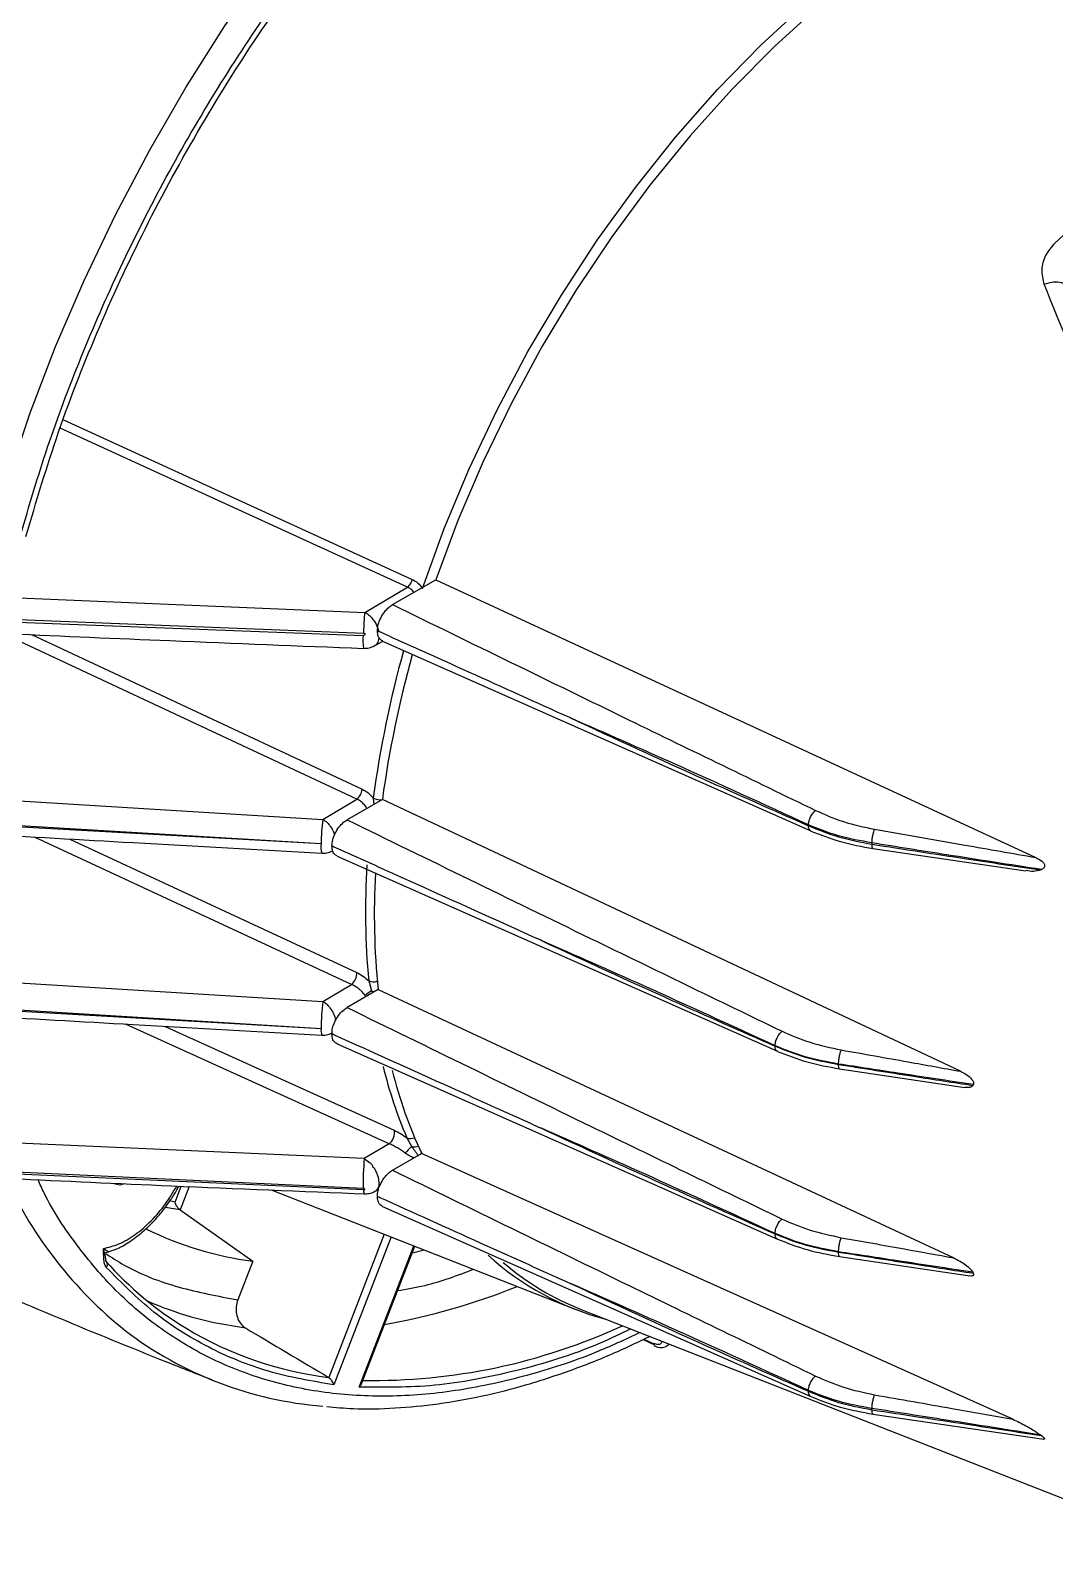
# Model space of a CAD drawing. Extents: x 7 to 135, y 1 to 99.
# Drawn here: x 98.133 to 101.012, y 8.601 to 12.853 of the extents above; entities that cross this region are included whole.
import ezdxf

# ---------------------------------------------------------------- set-up
doc = ezdxf.new("R2010")
doc.units = 0
doc.header["$MEASUREMENT"] = 0
doc.layers.add('OBJECT', color=7, linetype='CONTINUOUS')

msp = doc.modelspace()

# ---------------------------------------------------------------- linework, layer by layer
at = {"layer": 'OBJECT'}
for p, q in [((98.2264, 11.759), (99.2066, 11.3105)), ((99.1931, 11.2888), (98.2169, 11.7349)), ((99.0738, 11.2176), (99.1931, 11.2888)), ((99.1514, 11.2394), (99.2725, 11.3093)), ((99.2725, 11.3093), (100.9594, 10.5288)), ((98.0796, 11.2598), (99.0738, 11.2176)), ((98.0738, 11.191), (99.0685, 11.1528)), ((98.0756, 11.1985), (99.0706, 11.1593)), ((99.051, 10.6928), (98.0576, 11.1573)), ((98.137, 11.1551), (99.0661, 10.7207)), ((99.1087, 11.1659), (99.1087, 11.1657)), ((99.0983, 11.1227), (99.1241, 11.1369)), ((99.1232, 11.1372), (100.3267, 10.6036)), ((97.987, 10.695), (98.9558, 10.6359)), ((98.9558, 10.6359), (99.051, 10.6928)), ((99.1227, 10.6921), (99.0235, 10.6348)), ((99.0971, 10.6957), (99.0984, 10.6781)), ((100.7477, 9.9282), (99.1227, 10.6921)), ((98.9505, 10.5674), (97.9812, 10.6214)), ((97.9816, 10.6263), (98.9505, 10.568)), ((100.3201, 10.6206), (100.3201, 10.6183)), ((99.0357, 10.1725), (98.1453, 10.5865)), ((98.244, 10.5809), (99.051, 10.2058)), ((98.9809, 10.5613), (98.9809, 10.5611)), ((100.4985, 10.57), (100.4985, 10.5662)), ((100.5014, 10.5542), (100.9313, 10.4911)), ((98.9954, 10.5327), (100.2327, 9.9844)), ((97.9865, 10.1836), (98.9557, 10.1247)), ((98.9557, 10.1247), (99.0357, 10.1725)), ((99.0843, 10.1821), (99.092, 10.1539)), ((99.1107, 10.1577), (99.0235, 10.1074)), ((99.1107, 10.1577), (100.7286, 9.4039)), ((97.9812, 10.108), (98.9505, 10.0483)), ((98.9505, 10.0478), (97.9816, 10.1037)), ((99.1418, 9.7246), (98.401, 10.0609)), ((98.5125, 10.0546), (99.156, 9.7627)), ((98.9809, 10.0336), (98.9809, 10.0338)), ((98.9953, 10.0052), (100.2327, 9.4569)), ((100.2261, 10.0001), (100.2261, 9.999)), ((100.4046, 9.9487), (100.4046, 9.9478)), ((100.4076, 9.9353), (100.7594, 9.8828)), ((99.1917, 9.7409), (99.2052, 9.7162)), ((99.0718, 9.6828), (98.0779, 9.7269)), ((99.1418, 9.7246), (99.0718, 9.6828)), ((99.1514, 9.6504), (99.2331, 9.6976)), ((99.231, 9.7026), (99.2322, 9.6971)), ((100.8945, 8.9507), (99.2331, 9.6976)), ((99.0685, 9.5992), (98.0738, 9.6454)), ((99.0704, 9.5949), (98.0756, 9.64)), ((98.54, 9.5602), (98.5575, 9.6053)), ((98.5453, 9.5952), (98.5505, 9.6056)), ((98.5793, 9.6044), (98.554, 9.5392)), ((98.8102, 9.5948), (99.6617, 9.2609)), ((99.0985, 9.5892), (99.1121, 9.5966)), ((99.1087, 9.5767), (99.1087, 9.5769)), ((98.5131, 9.5462), (98.5534, 9.5397)), ((98.54, 9.5602), (98.5255, 9.5639)), ((98.5534, 9.5397), (98.554, 9.5392)), ((98.554, 9.5392), (98.7584, 9.3944)), ((99.1232, 9.5483), (100.3267, 9.0146)), ((99.1278, 9.4703), (98.9718, 9.0681)), ((99.147, 9.4628), (98.9859, 9.0474)), ((100.2261, 9.4715), (100.2261, 9.4727)), ((98.3416, 9.419), (98.3386, 9.4304)), ((98.3434, 9.4187), (98.3538, 9.4207)), ((99.0574, 9.041), (99.2112, 9.4376)), ((99.0639, 9.0499), (99.2139, 9.4365)), ((99.2069, 9.4183), (99.2404, 9.4262)), ((100.4046, 9.4203), (100.4046, 9.4212)), ((100.4076, 9.4079), (100.7739, 9.3532)), ((98.7584, 9.3944), (98.7164, 9.2861)), ((99.6833, 9.2583), (101.3597, 8.6009)), ((99.8552, 9.1749), (99.8859, 9.161)), ((99.8572, 9.1758), (99.8852, 9.163)), ((99.9206, 9.1564), (99.9303, 9.1614)), ((98.9717, 9.0682), (98.9718, 9.0681)), ((100.3201, 9.0293), (100.3201, 9.0316)), ((100.4985, 8.9772), (100.4985, 8.981)), ((100.5014, 8.9652), (100.9815, 8.8948))]:
    msp.add_line(p, q, dxfattribs=at)
at = {"layer": 'OBJECT', "flags": 128}
for points in [[(98.0165, 11.4045), (98.0702, 11.5909), (98.1329, 11.778), (98.2044, 11.9648), (98.2843, 12.1505), (98.3723, 12.3343), (98.4679, 12.5152), (98.5707, 12.6925), (98.6802, 12.8653), (98.7959, 13.0328), (98.9173, 13.1942), (99.0438, 13.3489), (99.1748, 13.496), (99.3098, 13.6349), (99.448, 13.7649), (99.5889, 13.8855), (99.7317, 13.996), (99.8759, 14.0961)], [(99.2356, 11.2847), (99.2965, 11.4534), (99.3665, 11.6212), (99.445, 11.7872), (99.5316, 11.9503), (99.6257, 12.1093), (99.7267, 12.2634), (99.8339, 12.4116), (99.9468, 12.5528), (100.0646, 12.6863), (100.1865, 12.8111), (100.3117, 12.9265), (100.4395, 13.0317), (100.5691, 13.1262)], [(100.3496, 12.921), (100.2254, 12.8085), (100.1043, 12.6867), (99.9872, 12.5562), (99.8747, 12.418), (99.7677, 12.2728), (99.6666, 12.1216), (99.5722, 11.9653), (99.4851, 11.805), (99.4058, 11.6415), (99.3348, 11.4759), (99.2725, 11.3093)], [(101.0122, 12.2551), (101.1407, 12.3729), (101.272, 12.4792), (101.4051, 12.5732), (101.539, 12.6543), (101.6727, 12.7217), (101.8051, 12.7751), (101.9353, 12.8139), (102.0622, 12.838)], [(100.9821, 12.1396), (100.9952, 12.1438), (101.0082, 12.1461), (101.0203, 12.1462), (101.031, 12.1442), (101.0396, 12.1401), (101.0457, 12.1343), (101.0477, 12.1307)], [(98.3973, 9.6118), (98.3851, 9.6087), (98.3684, 9.6119)], [(98.5855, 9.2388), (98.6489, 9.2229), (98.7378, 9.2072)]]:
    msp.add_lwpolyline(points, dxfattribs=at)
at = {"layer": 'OBJECT'}
for centre, radius, start, end in [((99.1935, 11.1398), 0.1257, 174.0528, 190.6061), ((102.1371, 10.2868), 3.0674, 164.4332, 172.3401), ((102.1341, 10.2808), 3.0394, 164.4024, 172.2222), ((99.0218, 10.7267), 0.0447, 310.711, 352.2923), ((99.1171, 10.7401), 0.0487, 245.7411, 275.5807), ((99.4685, 10.5621), 0.518, 171.8051, 179.3428), ((99.0033, 10.5587), 0.0536, 170.6058, 199.4908), ((101.1964, 10.378), 2.1212, 176.4725, 185.2976), ((101.1896, 10.369), 2.0896, 176.7949, 185.803), ((99.0075, 10.2056), 0.0436, 310.4604, 0.2788), ((99.0977, 10.2157), 0.0361, 248.2701, 287.2718), ((99.4714, 10.0508), 0.5209, 171.8493, 180.2719), ((99.1459, 10.0567), 0.1112, 119.0487, 130.2385), ((99.1094, 10.2172), 0.0657, 254.5828, 262.5892), ((98.9888, 10.0434), 0.0386, 173.4663, 200.9702), ((100.3888, 10.2517), 1.3015, 193.7785, 203.1095), ((100.3849, 10.2371), 1.2719, 193.9619, 205.1019), ((99.1156, 9.756), 0.0409, 309.7886, 9.3719), ((99.2014, 9.7678), 0.0286, 250.296, 294.5795), ((99.2531, 9.6507), 0.0812, 126.1796, 144.3974), ((99.211, 9.7577), 0.0419, 262.0328, 287.7472), ((99.8286, 9.6107), 0.7602, 174.5569, 180.8671), ((99.1355, 10.1214), 1.1789, 204.7614, 231.404), ((98.8843, 10.3445), 0.9584, 243.7305, 262.4506), ((99.9494, 9.9921), 0.7857, 227.6025, 255.3454), ((98.3379, 9.3857), 0.0121, 317.1995, 53.3292), ((99.0922, 10.0589), 0.9992, 221.6059, 238.6828), ((99.966, 9.9799), 0.7749, 229.4875, 248.6001), ((98.815, 11.0139), 1.824, 279.9071, 292.0986), ((98.8595, 10.2007), 1.0001, 246.6802, 254.1026), ((99.0373, 10.0342), 1.0498, 232.6243, 265.5087), ((99.0937, 10.072), 1.0112, 238.9946, 263.0665), ((99.0967, 10.7327), 1.6731, 269.0105, 294.7678), ((99.8936, 9.1632), 0.00839, 181.2353, 242.5062)]:
    msp.add_arc(centre, radius, start, end, dxfattribs=at)
for centre, major_axis, ratio, start_param, end_param in [((103.7373, 9.2726), (3.3577, -0.6226), 0.401488, 2.607244, 2.608372), ((104.0008, 9.1282), (3.2718, -0.6067), 0.401488, 3.019045, 3.020996), ((104.0008, 9.1282), (3.2718, -0.6067), 0.401488, 3.410812, 3.412763), ((199.9398, -44.8973), (146.8845, -83.2202), 0.022714, 3.965241, 3.967435), ((103.7373, 9.2726), (3.3577, -0.6226), 0.401488, 3.823436, 3.824564)]:
    msp.add_ellipse(centre, major_axis=major_axis, ratio=ratio, start_param=start_param, end_param=end_param, dxfattribs=at)
for points, knots in [([(98.1016, 11.419), (98.1255, 11.5013), (98.1737, 11.6671), (98.2673, 11.9189), (98.3774, 12.1729), (98.5048, 12.4263), (98.6482, 12.6756), (98.8056, 12.9165), (98.9748, 13.1458), (99.1538, 13.3605), (99.3393, 13.5576), (99.5287, 13.7347), (99.7195, 13.8924), (99.8478, 13.9806), (99.9114, 14.0244)], [0, 0, 0, 0, 0.080321, 0.16194, 0.244772, 0.329378, 0.414487, 0.5, 0.585518, 0.670628, 0.755228, 0.838066, 0.919682, 1, 1, 1, 1]), ([(98.1209, 11.4306), (98.15, 11.5285), (98.2083, 11.7251), (98.3252, 12.0217), (98.4624, 12.3156), (98.6202, 12.6017), (98.7939, 12.8765), (98.922, 13.0464), (98.9859, 13.131)], [0, 0, 0, 0, 0.165461, 0.332207, 0.5, 0.667783, 0.834534, 1, 1, 1, 1]), ([(101.0122, 12.2551), (101.0027, 12.2438), (100.9837, 12.2213), (100.9719, 12.1795), (100.9786, 12.1532), (100.9821, 12.1396)], [0, 0, 0, 0, 0.3265402, 0.6529452, 1, 1, 1, 1]), ([(101.4502, 10.8795), (101.4389, 10.9148), (101.382, 11.0917), (101.2762, 11.395), (101.1309, 11.7796), (101.0317, 12.0194), (100.9821, 12.1396)], [0, 0, 0, 0, 0.077798, 0.389331, 0.69397, 1, 1, 1, 1]), ([(99.2066, 11.3105), (99.2059, 11.3084), (99.2045, 11.304), (99.2011, 11.2979), (99.1972, 11.2925), (99.1944, 11.29), (99.1931, 11.2888)], [0, 0, 0, 0, 0.245196, 0.50004, 0.754874, 1, 1, 1, 1]), ([(99.2112, 11.2739), (99.2111, 11.274), (99.2092, 11.2777), (99.2032, 11.2834), (99.1964, 11.287), (99.1931, 11.2888)], [0, 0, 0, 0, 0.013524, 0.507049, 1, 1, 1, 1]), ([(99.2066, 11.3105), (99.2122, 11.3074), (99.2233, 11.3012), (99.2315, 11.2902), (99.2356, 11.2847)], [0, 0, 0, 0, 0.499401, 1, 1, 1, 1]), ([(99.1087, 11.1659), (99.1092, 11.1716), (99.1101, 11.1831), (99.1174, 11.2019), (99.1281, 11.2191), (99.1401, 11.232), (99.1481, 11.2373), (99.1514, 11.2394)], [0, 0, 0, 0, 0.212706, 0.425419, 0.638707, 0.85337, 1, 1, 1, 1]), ([(99.1514, 11.2394), (99.373, 11.1312), (99.7687, 10.938), (100.1656, 10.7457), (100.3402, 10.6611)], [0, 0, 0, 0, 0.560011, 1, 1, 1, 1]), ([(99.0706, 11.1593), (99.0708, 11.1645), (99.071, 11.1752), (99.0718, 11.1917), (99.0728, 11.2068), (99.0735, 11.2141), (99.0738, 11.2176)], [0, 0, 0, 0, 0.243821, 0.500002, 0.75618, 1, 1, 1, 1]), ([(99.0738, 11.2176), (99.0738, 11.2176), (99.0739, 11.2176), (99.074, 11.2175), (99.0744, 11.2173), (99.0757, 11.2166), (99.0808, 11.2134), (99.0909, 11.2051), (99.1028, 11.1894), (99.1106, 11.1734), (99.1115, 11.1648), (99.1118, 11.1626)], [0, 0, 0, 0, 0.000697, 0.001949, 0.006122, 0.02114, 0.077848, 0.297312, 0.59578, 0.893318, 1, 1, 1, 1]), ([(98.0756, 11.1578), (98.2255, 11.1511), (98.5568, 11.1364), (98.8884, 11.1236), (99.07, 11.1166)], [0, 0, 0, 0, 0.452486, 1, 1, 1, 1]), ([(99.0706, 11.1593), (99.0712, 11.1592), (99.072, 11.1591), (99.0728, 11.1586), (99.0733, 11.1581), (99.0737, 11.1575), (99.0739, 11.1568), (99.0738, 11.156), (99.0735, 11.1551), (99.0727, 11.1541), (99.0714, 11.1534), (99.07, 11.1528), (99.069, 11.1528), (99.0685, 11.1528)], [0, 0, 0, 0, 0.1331121, 0.1915857, 0.248271, 0.3114538, 0.3707767, 0.4323078, 0.501548, 0.6207485, 0.7520628, 0.875599, 1, 1, 1, 1]), ([(99.1131, 11.1483), (99.1124, 11.1434), (99.1108, 11.1331), (99.1049, 11.1249), (99.0999, 11.1239), (99.0994, 11.1238)], [0, 0, 0, 0, 0.449333, 0.944335, 1, 1, 1, 1]), ([(99.1142, 11.1633), (99.1132, 11.1638), (99.1114, 11.1647), (99.1096, 11.1655), (99.1087, 11.1659)], [0, 0, 0, 0, 0.5600029, 1, 1, 1, 1]), ([(99.1236, 11.1379), (99.1209, 11.1392), (99.1147, 11.1421), (99.1097, 11.1524), (99.109, 11.1617), (99.1087, 11.1657)], [0, 0, 0, 0, 0.297419, 0.69463, 1, 1, 1, 1]), ([(99.1087, 11.1657), (99.1098, 11.1652), (99.1116, 11.1645), (99.1134, 11.1637), (99.1142, 11.1633)], [0, 0, 0, 0, 0.56, 1, 1, 1, 1]), ([(99.6512, 10.9211), (99.6506, 10.9214), (99.5562, 10.964), (99.3945, 11.037), (99.2164, 11.1172), (99.1319, 11.1553), (99.1147, 11.1631), (99.1142, 11.1633)], [0, 0, 0, 0, 0.002912, 0.527889, 0.903606, 0.997536, 1, 1, 1, 1]), ([(99.07, 11.1166), (99.0727, 11.1167), (99.0779, 11.1167), (99.0857, 11.1182), (99.0932, 11.1204), (99.0976, 11.1225), (99.0998, 11.1236)], [0, 0, 0, 0, 0.2671043, 0.5135069, 0.7524188, 1, 1, 1, 1]), ([(100.3201, 10.6206), (100.1953, 10.6779), (99.9723, 10.7802), (99.7493, 10.8781), (99.6512, 10.9211)], [0, 0, 0, 0, 0.559938, 1, 1, 1, 1]), ([(99.6512, 10.9211), (99.776, 10.8633), (99.999, 10.76), (100.222, 10.6616), (100.3201, 10.6183)], [0, 0, 0, 0, 0.5600633, 1, 1, 1, 1]), ([(99.0661, 10.7207), (99.0717, 10.7176), (99.083, 10.7114), (99.0924, 10.7009), (99.0971, 10.6957)], [0, 0, 0, 0, 0.50046, 1, 1, 1, 1]), ([(99.0789, 10.6668), (99.0785, 10.6677), (99.0762, 10.6724), (99.0702, 10.6795), (99.0612, 10.6877), (99.0544, 10.691), (99.051, 10.6928)], [0, 0, 0, 0, 0.076035, 0.380812, 0.685711, 1, 1, 1, 1]), ([(98.9558, 10.6359), (98.9586, 10.634), (98.9643, 10.6303), (98.972, 10.6224), (98.9786, 10.6137), (98.9847, 10.6038), (98.9871, 10.5966), (98.9884, 10.5926)], [0, 0, 0, 0, 0.207992, 0.406918, 0.596771, 0.777548, 1, 1, 1, 1]), ([(98.9809, 10.5613), (98.9813, 10.5671), (98.9823, 10.5785), (98.9895, 10.5973), (99.0003, 10.6145), (99.0123, 10.6275), (99.0203, 10.6327), (99.0235, 10.6348)], [0, 0, 0, 0, 0.212706, 0.425418, 0.63871, 0.85337, 1, 1, 1, 1]), ([(99.0235, 10.6348), (99.2515, 10.5237), (99.6585, 10.3252), (100.0666, 10.1276), (100.2462, 10.0406)], [0, 0, 0, 0, 0.56001, 1, 1, 1, 1]), ([(100.3201, 10.6206), (100.3204, 10.6241), (100.3209, 10.6294), (100.3235, 10.6372), (100.3261, 10.6432), (100.3293, 10.6489), (100.3339, 10.6555), (100.3377, 10.6589), (100.3402, 10.6611)], [0, 0, 0, 0, 0.239485, 0.36838, 0.499999, 0.63162, 0.76051, 1, 1, 1, 1]), ([(100.3402, 10.6611), (100.3656, 10.6498), (100.4165, 10.6274), (100.4762, 10.6146), (100.5061, 10.6082)], [0, 0, 0, 0, 0.498898, 1, 1, 1, 1]), ([(97.9836, 10.5957), (98.1298, 10.5874), (98.4528, 10.569), (98.7759, 10.5508), (98.9528, 10.5408)], [0, 0, 0, 0, 0.452487, 1, 1, 1, 1]), ([(100.4985, 10.57), (100.4666, 10.5758), (100.4026, 10.5874), (100.3476, 10.6096), (100.3201, 10.6206)], [0, 0, 0, 0, 0.500039, 1, 1, 1, 1]), ([(100.3201, 10.6183), (100.3476, 10.607), (100.4026, 10.5845), (100.4666, 10.5723), (100.4985, 10.5662)], [0, 0, 0, 0, 0.499961, 1, 1, 1, 1]), ([(100.3267, 10.6037), (100.3266, 10.6038), (100.3253, 10.6042), (100.3235, 10.6061), (100.3209, 10.6103), (100.3204, 10.6151), (100.3201, 10.6183)], [0, 0, 0, 0, 0.044756, 0.296216, 0.542464, 1, 1, 1, 1]), ([(100.3271, 10.6034), (100.3541, 10.5927), (100.408, 10.5711), (100.4706, 10.5598), (100.5019, 10.5541)], [0, 0, 0, 0, 0.500232, 1, 1, 1, 1]), ([(100.4985, 10.57), (100.4987, 10.573), (100.4989, 10.5777), (100.4999, 10.5849), (100.5009, 10.5906), (100.5021, 10.596), (100.5038, 10.6025), (100.5052, 10.606), (100.5061, 10.6082)], [0, 0, 0, 0, 0.23958, 0.36844, 0.499998, 0.631563, 0.760424, 1, 1, 1, 1]), ([(100.5061, 10.6082), (100.5908, 10.5935), (100.7419, 10.5671), (100.893, 10.5405), (100.9594, 10.5288)], [0, 0, 0, 0, 0.559994, 1, 1, 1, 1]), ([(98.9505, 10.568), (98.9506, 10.568), (98.9507, 10.568), (98.9508, 10.568), (98.9509, 10.5679), (98.9509, 10.5679), (98.9509, 10.5678), (98.951, 10.5678), (98.9509, 10.5677), (98.9509, 10.5676), (98.9509, 10.5675), (98.9508, 10.5674), (98.9506, 10.5674), (98.9505, 10.5674), (98.9505, 10.5674)], [0, 0, 0, 0, 0.156356, 0.220307, 0.277039, 0.329614, 0.381571, 0.43639, 0.497392, 0.61507, 0.669728, 0.725245, 0.848143, 1, 1, 1, 1]), ([(98.9524, 10.541), (98.9546, 10.5409), (98.9589, 10.5405), (98.9664, 10.5417), (98.974, 10.5437), (98.9786, 10.5459), (98.9809, 10.5471)], [0, 0, 0, 0, 0.260526, 0.503419, 0.743999, 1, 1, 1, 1]), ([(98.9864, 10.5587), (98.9853, 10.5592), (98.9835, 10.5601), (98.9817, 10.5609), (98.9809, 10.5613)], [0, 0, 0, 0, 0.560005, 1, 1, 1, 1]), ([(98.9809, 10.5611), (98.9819, 10.5607), (98.9837, 10.5599), (98.9856, 10.5591), (98.9864, 10.5587)], [0, 0, 0, 0, 0.560002, 1, 1, 1, 1]), ([(98.9957, 10.5333), (98.9931, 10.5346), (98.9869, 10.5375), (98.9819, 10.5478), (98.9812, 10.5571), (98.9809, 10.5611)], [0, 0, 0, 0, 0.297425, 0.694637, 1, 1, 1, 1]), ([(99.5677, 10.2965), (99.5672, 10.2968), (99.4579, 10.3461), (99.2814, 10.4257), (99.0886, 10.5127), (99.0041, 10.5508), (98.9868, 10.5585), (98.9864, 10.5587)], [0, 0, 0, 0, 0.002739, 0.563972, 0.910975, 0.997726, 1, 1, 1, 1]), ([(100.9749, 10.495), (100.886, 10.5088), (100.7272, 10.5335), (100.5684, 10.5588), (100.4985, 10.57)], [0, 0, 0, 0, 0.560009, 1, 1, 1, 1]), ([(100.4985, 10.5662), (100.5871, 10.5525), (100.7451, 10.528), (100.9032, 10.5044), (100.9727, 10.494)], [0, 0, 0, 0, 0.5600124, 1, 1, 1, 1]), ([(100.5015, 10.5544), (100.5013, 10.5544), (100.5007, 10.5546), (100.4999, 10.5561), (100.4989, 10.5594), (100.4987, 10.5635), (100.4985, 10.5662)], [0, 0, 0, 0, 0.10655, 0.341633, 0.5719, 1, 1, 1, 1]), ([(100.9594, 10.5288), (100.9651, 10.5259), (100.9733, 10.5218), (100.9808, 10.5141), (100.9833, 10.5095), (100.984, 10.5064), (100.9838, 10.5035), (100.9826, 10.5008), (100.9798, 10.4975), (100.9769, 10.496), (100.9749, 10.495)], [0, 0, 0, 0, 0.40143, 0.570189, 0.633487, 0.69736, 0.744462, 0.791506, 0.861691, 1, 1, 1, 1]), ([(100.9727, 10.494), (100.966, 10.4921), (100.9524, 10.4883), (100.9385, 10.4911), (100.9315, 10.4926)], [0, 0, 0, 0, 0.4938163, 1, 1, 1, 1]), ([(95.7537, 10.3754), (95.8771, 10.3123), (96.1957, 10.1493), (96.7152, 9.8994), (97.311, 9.624), (97.9114, 9.362), (98.3559, 9.1746), (98.6012, 9.0783), (98.644, 9.0616)], [0, 0, 0, 0, 0.130616, 0.337272, 0.543813, 0.750208, 0.956422, 1, 1, 1, 1]), ([(100.2261, 10.0001), (100.1032, 10.0566), (99.8838, 10.1575), (99.6643, 10.2541), (99.5677, 10.2965)], [0, 0, 0, 0, 0.559941, 1, 1, 1, 1]), ([(99.5677, 10.2965), (99.6906, 10.2397), (99.9101, 10.1383), (100.1296, 10.0416), (100.2261, 9.999)], [0, 0, 0, 0, 0.560059, 1, 1, 1, 1]), ([(99.051, 10.2058), (99.0568, 10.2028), (99.0683, 10.1967), (99.079, 10.187), (99.0843, 10.1821)], [0, 0, 0, 0, 0.5008353, 1, 1, 1, 1]), ([(99.0741, 10.1415), (99.0708, 10.1456), (99.0655, 10.1521), (99.0557, 10.1608), (99.0461, 10.1676), (99.039, 10.1709), (99.0357, 10.1725)], [0, 0, 0, 0, 0.307386, 0.499397, 0.766205, 1, 1, 1, 1]), ([(98.9557, 10.1247), (98.959, 10.1225), (98.9652, 10.1182), (98.9736, 10.1092), (98.9805, 10.0997), (98.9868, 10.0877), (98.9908, 10.0778), (98.9914, 10.0719), (98.9914, 10.0714)], [0, 0, 0, 0, 0.1979308, 0.3816104, 0.5510221, 0.7061489, 0.9724716, 1, 1, 1, 1]), ([(97.984, 10.0847), (98.1301, 10.0764), (98.453, 10.0579), (98.776, 10.0396), (98.9528, 10.0296)], [0, 0, 0, 0, 0.4524696, 1, 1, 1, 1]), ([(98.9809, 10.0338), (98.9812, 10.0389), (98.982, 10.0496), (98.9885, 10.0676), (98.9988, 10.0851), (99.0111, 10.0991), (99.0197, 10.1048), (99.0235, 10.1074)], [0, 0, 0, 0, 0.1876831, 0.4003589, 0.6135031, 0.8279506, 1, 1, 1, 1]), ([(99.0235, 10.1074), (99.2515, 9.9962), (99.6585, 9.7977), (100.0666, 9.6001), (100.2462, 9.5131)], [0, 0, 0, 0, 0.56001, 1, 1, 1, 1]), ([(98.9505, 10.0483), (98.9505, 10.0483), (98.9506, 10.0483), (98.9508, 10.0483), (98.9509, 10.0482), (98.9509, 10.0481), (98.9509, 10.0481), (98.951, 10.048), (98.9509, 10.0479), (98.9509, 10.0479), (98.9509, 10.0478), (98.9508, 10.0478), (98.9507, 10.0478), (98.9506, 10.0478), (98.9505, 10.0478)], [0, 0, 0, 0, 0.148807, 0.270487, 0.325982, 0.381195, 0.499367, 0.56032, 0.614898, 0.666448, 0.718986, 0.776099, 0.840751, 1, 1, 1, 1]), ([(98.9526, 10.0297), (98.9546, 10.0296), (98.9585, 10.0294), (98.966, 10.0304), (98.9739, 10.0325), (98.9787, 10.0348), (98.9812, 10.036)], [0, 0, 0, 0, 0.237137, 0.469765, 0.717905, 1, 1, 1, 1]), ([(100.2261, 10.0001), (100.2265, 10.0036), (100.2269, 10.0089), (100.2295, 10.0167), (100.2321, 10.0228), (100.2353, 10.0284), (100.2399, 10.0351), (100.2438, 10.0384), (100.2462, 10.0406)], [0, 0, 0, 0, 0.239483, 0.368381, 0.500001, 0.63162, 0.760514, 1, 1, 1, 1]), ([(100.2462, 10.0406), (100.2717, 10.0295), (100.3228, 10.0072), (100.3825, 9.9946), (100.4124, 9.9883)], [0, 0, 0, 0, 0.499273, 1, 1, 1, 1]), ([(98.9864, 10.0313), (98.9853, 10.0317), (98.9835, 10.0326), (98.9817, 10.0335), (98.9809, 10.0338)], [0, 0, 0, 0, 0.5600053, 1, 1, 1, 1]), ([(98.9809, 10.0336), (98.9819, 10.0332), (98.9837, 10.0324), (98.9856, 10.0316), (98.9864, 10.0313)], [0, 0, 0, 0, 0.560002, 1, 1, 1, 1]), ([(98.9956, 10.0056), (98.9925, 10.0073), (98.9861, 10.0109), (98.9816, 10.0217), (98.9811, 10.0303), (98.9809, 10.0336)], [0, 0, 0, 0, 0.352062, 0.748834, 1, 1, 1, 1]), ([(98.9864, 10.0313), (98.9868, 10.0311), (99.096, 9.9818), (99.2725, 9.9023), (99.4653, 9.8153), (99.5498, 9.7771), (99.5672, 9.7693), (99.5677, 9.7691)], [0, 0, 0, 0, 0.002274, 0.563506, 0.91051, 0.997261, 1, 1, 1, 1]), ([(100.4046, 9.9487), (100.3726, 9.9547), (100.3086, 9.9666), (100.2536, 9.989), (100.2261, 10.0001)], [0, 0, 0, 0, 0.500043, 1, 1, 1, 1]), ([(100.2261, 9.999), (100.2536, 9.9879), (100.3086, 9.9657), (100.3726, 9.9537), (100.4046, 9.9478)], [0, 0, 0, 0, 0.499957, 1, 1, 1, 1]), ([(100.2328, 9.9845), (100.2326, 9.9845), (100.2313, 9.9849), (100.2295, 9.9869), (100.2269, 9.9911), (100.2265, 9.9959), (100.2261, 9.999)], [0, 0, 0, 0, 0.044763, 0.296217, 0.542472, 1, 1, 1, 1]), ([(100.2331, 9.9842), (100.2602, 9.9735), (100.3142, 9.9521), (100.3768, 9.9408), (100.408, 9.9352)], [0, 0, 0, 0, 0.500453, 1, 1, 1, 1]), ([(100.4046, 9.9487), (100.4047, 9.9519), (100.405, 9.9567), (100.406, 9.9642), (100.407, 9.97), (100.4082, 9.9756), (100.41, 9.9823), (100.4115, 9.986), (100.4124, 9.9883)], [0, 0, 0, 0, 0.239578, 0.368437, 0.500002, 0.631562, 0.760427, 1, 1, 1, 1]), ([(100.4124, 9.9883), (100.4751, 9.9772), (100.5869, 9.9574), (100.6986, 9.9371), (100.7477, 9.9282)], [0, 0, 0, 0, 0.55998, 1, 1, 1, 1]), ([(100.7833, 9.8909), (100.7126, 9.9016), (100.5864, 9.9206), (100.4601, 9.9401), (100.4046, 9.9487)], [0, 0, 0, 0, 0.560013, 1, 1, 1, 1]), ([(100.4046, 9.9478), (100.475, 9.9365), (100.6009, 9.9165), (100.7267, 9.8971), (100.7821, 9.8885)], [0, 0, 0, 0, 0.560015, 1, 1, 1, 1]), ([(100.4076, 9.9355), (100.4074, 9.9355), (100.4068, 9.9357), (100.406, 9.9373), (100.4049, 9.9407), (100.4047, 9.945), (100.4046, 9.9478)], [0, 0, 0, 0, 0.10641, 0.341539, 0.571836, 1, 1, 1, 1]), ([(100.7477, 9.9282), (100.7531, 9.9254), (100.7639, 9.9198), (100.7754, 9.9107), (100.7815, 9.9027), (100.7835, 9.8989), (100.7843, 9.8953), (100.7841, 9.8927), (100.7835, 9.8914), (100.7833, 9.8909)], [0, 0, 0, 0, 0.347787, 0.698122, 0.777965, 0.85834, 0.911742, 0.965437, 1, 1, 1, 1]), ([(100.7821, 9.8885), (100.7813, 9.8875), (100.7791, 9.8846), (100.7713, 9.8821), (100.7642, 9.8825), (100.7594, 9.8827)], [0, 0, 0, 0, 0.159596, 0.425063, 1, 1, 1, 1]), ([(99.156, 9.7627), (99.162, 9.7597), (99.1739, 9.7538), (99.1858, 9.7452), (99.1917, 9.7409)], [0, 0, 0, 0, 0.502296, 1, 1, 1, 1]), ([(100.2261, 9.4727), (100.1032, 9.5291), (99.8838, 9.63), (99.6643, 9.7266), (99.5677, 9.7691)], [0, 0, 0, 0, 0.559941, 1, 1, 1, 1]), ([(99.5677, 9.7691), (99.6906, 9.7122), (99.9101, 9.6108), (100.1296, 9.5141), (100.2261, 9.4715)], [0, 0, 0, 0, 0.560059, 1, 1, 1, 1]), ([(99.1871, 9.698), (99.18, 9.7031), (99.1691, 9.7108), (99.1532, 9.7196), (99.1455, 9.723), (99.1418, 9.7246)], [0, 0, 0, 0, 0.498085, 0.757943, 1, 1, 1, 1]), ([(99.2111, 9.6849), (99.2103, 9.6853), (99.2089, 9.686), (99.2042, 9.6881), (99.1972, 9.6912), (99.1904, 9.6958), (99.1871, 9.698)], [0, 0, 0, 0, 0.123582, 0.195233, 0.605926, 1, 1, 1, 1]), ([(99.2052, 9.7162), (99.2059, 9.7154), (99.207, 9.714), (99.2087, 9.7119), (99.2108, 9.7091), (99.2142, 9.7044), (99.2185, 9.6986), (99.2213, 9.6943), (99.2227, 9.6922)], [0, 0, 0, 0, 0.092449, 0.14965, 0.245342, 0.411782, 0.713791, 1, 1, 1, 1]), ([(99.1135, 9.6166), (99.1129, 9.6225), (99.1118, 9.6317), (99.107, 9.6434), (99.1037, 9.6497), (99.1018, 9.6529), (99.1008, 9.6545), (99.1003, 9.6553), (99.1001, 9.6557), (99.0999, 9.6559), (99.0999, 9.656), (99.0998, 9.6561), (99.0998, 9.6561), (99.0998, 9.6561), (99.0998, 9.6561), (99.0998, 9.6561), (99.0998, 9.6561), (99.0998, 9.6561), (99.0998, 9.6561), (99.0974, 9.6559), (99.0954, 9.6655), (99.085, 9.6729), (99.0768, 9.679), (99.0718, 9.6828)], [0, 0, 0, 0, 0.23933, 0.376212, 0.448936, 0.486361, 0.505336, 0.51489, 0.519683, 0.522084, 0.523286, 0.523887, 0.524187, 0.524337, 0.524413, 0.52445, 0.524469, 0.524478, 0.524483, 0.524491, 0.607252, 0.760495, 1, 1, 1, 1]), ([(98.0771, 9.6271), (98.228, 9.62), (98.5614, 9.6046), (98.8951, 9.5911), (99.0778, 9.5838)], [0, 0, 0, 0, 0.452447, 1, 1, 1, 1]), ([(99.8471, 9.1941), (99.8047, 9.1745), (99.6974, 9.1249), (99.5271, 9.0703), (99.3368, 9.0283), (99.1505, 9.0117), (98.9709, 9.0203), (98.801, 9.055), (98.6433, 9.1153), (98.4998, 9.2003), (98.3721, 9.3077), (98.2631, 9.4372), (98.1911, 9.5432), (98.1607, 9.611), (98.1551, 9.6235)], [0, 0, 0, 0, 0.058466, 0.148033, 0.238943, 0.331819, 0.425254, 0.519136, 0.613023, 0.706458, 0.799328, 0.890245, 0.979809, 1, 1, 1, 1]), ([(99.1135, 9.6166), (99.113, 9.6112), (99.1119, 9.6005), (99.1063, 9.5921), (99.1017, 9.5911), (99.1013, 9.591)], [0, 0, 0, 0, 0.483947, 0.964201, 1, 1, 1, 1]), ([(99.1087, 9.5769), (99.1091, 9.5819), (99.1099, 9.5927), (99.1164, 9.6107), (99.1267, 9.6282), (99.139, 9.6421), (99.1476, 9.6479), (99.1514, 9.6504)], [0, 0, 0, 0, 0.18768, 0.400356, 0.6135, 0.827951, 1, 1, 1, 1]), ([(99.1514, 9.6504), (99.373, 9.5422), (99.7687, 9.349), (100.1656, 9.1567), (100.3402, 9.0721)], [0, 0, 0, 0, 0.560011, 1, 1, 1, 1]), ([(98.3386, 9.4304), (98.353, 9.4338), (98.3822, 9.4407), (98.4286, 9.4681), (98.4732, 9.5066), (98.5134, 9.5532), (98.5345, 9.5887), (98.5447, 9.6058)], [0, 0, 0, 0, 0.199997, 0.4058, 0.611601, 0.811598, 1, 1, 1, 1]), ([(98.3534, 9.4215), (98.3617, 9.4242), (98.3823, 9.4309), (98.4165, 9.4511), (98.4517, 9.4783), (98.4814, 9.5076), (98.5058, 9.5362), (98.5269, 9.5647), (98.5395, 9.5856), (98.5453, 9.5952)], [0, 0, 0, 0, 0.116184, 0.289402, 0.483068, 0.628779, 0.746714, 0.883929, 1, 1, 1, 1]), ([(99.0704, 9.5949), (99.071, 9.5949), (99.0718, 9.5949), (99.0727, 9.5951), (99.0733, 9.5954), (99.0737, 9.5958), (99.0738, 9.5962), (99.0738, 9.5967), (99.0735, 9.5973), (99.0727, 9.598), (99.0715, 9.5986), (99.07, 9.599), (99.069, 9.5991), (99.0685, 9.5992)], [0, 0, 0, 0, 0.135748, 0.194599, 0.250839, 0.311573, 0.375117, 0.438055, 0.500884, 0.619794, 0.750906, 0.87367, 1, 1, 1, 1]), ([(99.0719, 9.5846), (99.0717, 9.5845), (99.0713, 9.5839), (99.0709, 9.5875), (99.0706, 9.5926), (99.0704, 9.5949)], [0, 0, 0, 0, 0.1646424, 0.6251942, 1, 1, 1, 1]), ([(99.0713, 9.584), (99.0732, 9.584), (99.0772, 9.584), (99.0851, 9.5851), (99.0938, 9.5872), (99.099, 9.5896), (99.1019, 9.591)], [0, 0, 0, 0, 0.210795, 0.431118, 0.686934, 1, 1, 1, 1]), ([(99.1142, 9.5743), (99.1132, 9.5748), (99.1114, 9.5757), (99.1096, 9.5765), (99.1087, 9.5769)], [0, 0, 0, 0, 0.560003, 1, 1, 1, 1]), ([(99.1087, 9.5767), (99.1098, 9.5763), (99.1116, 9.5755), (99.1134, 9.5747), (99.1142, 9.5743)], [0, 0, 0, 0, 0.56, 1, 1, 1, 1]), ([(99.1234, 9.5487), (99.1204, 9.5504), (99.114, 9.554), (99.1095, 9.5647), (99.1089, 9.5734), (99.1087, 9.5767)], [0, 0, 0, 0, 0.352053, 0.748831, 1, 1, 1, 1]), ([(99.1142, 9.5743), (99.1147, 9.5741), (99.2091, 9.5316), (99.3708, 9.4587), (99.5487, 9.3784), (99.6333, 9.3402), (99.6506, 9.3324), (99.6512, 9.3322)], [0, 0, 0, 0, 0.002464, 0.527441, 0.903158, 0.997088, 1, 1, 1, 1]), ([(98.5534, 9.5397), (98.5527, 9.5402), (98.5512, 9.5413), (98.5489, 9.5437), (98.5466, 9.5465), (98.5442, 9.5501), (98.5417, 9.5549), (98.5407, 9.5582), (98.54, 9.5602)], [0, 0, 0, 0, 0.107063, 0.224227, 0.354617, 0.500517, 0.704577, 1, 1, 1, 1]), ([(100.2261, 9.4727), (100.2265, 9.4761), (100.2269, 9.4814), (100.2295, 9.4893), (100.2321, 9.4953), (100.2353, 9.501), (100.2399, 9.5076), (100.2438, 9.5109), (100.2462, 9.5131)], [0, 0, 0, 0, 0.239485, 0.368383, 0.500002, 0.63162, 0.760514, 1, 1, 1, 1]), ([(100.2462, 9.5131), (100.2717, 9.502), (100.3228, 9.4797), (100.3825, 9.4671), (100.4124, 9.4608)], [0, 0, 0, 0, 0.499273, 1, 1, 1, 1]), ([(100.4046, 9.4212), (100.3726, 9.4272), (100.3086, 9.4391), (100.2536, 9.4615), (100.2261, 9.4727)], [0, 0, 0, 0, 0.500043, 1, 1, 1, 1]), ([(100.2261, 9.4715), (100.2536, 9.4604), (100.3086, 9.4382), (100.3726, 9.4262), (100.4046, 9.4203)], [0, 0, 0, 0, 0.499957, 1, 1, 1, 1]), ([(100.2328, 9.457), (100.2326, 9.4571), (100.2313, 9.4575), (100.2295, 9.4594), (100.2269, 9.4636), (100.2265, 9.4684), (100.2261, 9.4715)], [0, 0, 0, 0, 0.0447635, 0.2962169, 0.5424714, 1, 1, 1, 1]), ([(100.2331, 9.4567), (100.2602, 9.446), (100.3142, 9.4246), (100.3768, 9.4134), (100.408, 9.4077)], [0, 0, 0, 0, 0.500453, 1, 1, 1, 1]), ([(100.4046, 9.4212), (100.4047, 9.4244), (100.405, 9.4292), (100.406, 9.4367), (100.407, 9.4426), (100.4082, 9.4482), (100.41, 9.4549), (100.4115, 9.4585), (100.4124, 9.4608)], [0, 0, 0, 0, 0.239577, 0.368438, 0.500002, 0.631563, 0.760427, 1, 1, 1, 1]), ([(100.4124, 9.4608), (100.4715, 9.4503), (100.577, 9.4316), (100.6823, 9.4124), (100.7286, 9.4039)], [0, 0, 0, 0, 0.559976, 1, 1, 1, 1]), ([(98.3468, 9.3774), (98.3449, 9.3808), (98.3411, 9.3875), (98.3397, 9.4066), (98.339, 9.4209), (98.3386, 9.4304)], [0, 0, 0, 0, 0.2503934, 0.5002403, 1, 1, 1, 1]), ([(98.3386, 9.4304), (98.3438, 9.4271), (98.3506, 9.4227), (98.3539, 9.4207), (98.3537, 9.4208), (98.3536, 9.4209)], [0, 0, 0, 0, 0.726117, 0.949839, 1, 1, 1, 1]), ([(98.3451, 9.3954), (98.3453, 9.3992), (98.3457, 9.4052), (98.3427, 9.4153), (98.3416, 9.419)], [0, 0, 0, 0, 0.633217, 1, 1, 1, 1]), ([(98.3452, 9.4162), (98.3624, 9.4051), (98.4258, 9.3641), (98.549, 9.3176), (98.6607, 9.2966), (98.7164, 9.2861)], [0, 0, 0, 0, 0.1578766, 0.5799949, 1, 1, 1, 1]), ([(100.7821, 9.3637), (100.7116, 9.3744), (100.5858, 9.3935), (100.4599, 9.4127), (100.4046, 9.4212)], [0, 0, 0, 0, 0.560005, 1, 1, 1, 1]), ([(100.4046, 9.4203), (100.4753, 9.4091), (100.6015, 9.3893), (100.7278, 9.3695), (100.7833, 9.3609)], [0, 0, 0, 0, 0.560003, 1, 1, 1, 1]), ([(100.4076, 9.408), (100.4074, 9.4081), (100.4068, 9.4082), (100.406, 9.4098), (100.4049, 9.4133), (100.4047, 9.4175), (100.4046, 9.4203)], [0, 0, 0, 0, 0.1064171, 0.3415444, 0.571838, 1, 1, 1, 1]), ([(100.7286, 9.4039), (100.7344, 9.401), (100.7454, 9.3955), (100.7614, 9.385), (100.773, 9.3755), (100.7798, 9.3678), (100.7814, 9.3649), (100.7821, 9.3637)], [0, 0, 0, 0, 0.307715, 0.577846, 0.849686, 0.938704, 1, 1, 1, 1]), ([(98.9859, 9.0474), (98.9239, 9.0579), (98.7997, 9.079), (98.6313, 9.1496), (98.4771, 9.2456), (98.3901, 9.3336), (98.3468, 9.3774)], [0, 0, 0, 0, 0.249279, 0.5, 0.750722, 1, 1, 1, 1]), ([(99.3795, 9.3716), (99.3331, 9.3542), (99.2602, 9.3267), (99.1907, 9.3154), (99.1654, 9.3113)], [0, 0, 0, 0, 0.636028, 1, 1, 1, 1]), ([(100.7833, 9.3609), (100.7836, 9.36), (100.7843, 9.3583), (100.7841, 9.3561), (100.7828, 9.3542), (100.7795, 9.3528), (100.776, 9.3531), (100.7739, 9.3533)], [0, 0, 0, 0, 0.125377, 0.251189, 0.398263, 0.629892, 1, 1, 1, 1]), ([(100.3201, 9.0316), (100.1953, 9.0889), (99.9723, 9.1912), (99.7493, 9.2891), (99.6512, 9.3322)], [0, 0, 0, 0, 0.559938, 1, 1, 1, 1]), ([(99.6512, 9.3322), (99.776, 9.2743), (99.999, 9.171), (100.222, 9.0726), (100.3201, 9.0293)], [0, 0, 0, 0, 0.5600633, 1, 1, 1, 1]), ([(98.7164, 9.2861), (98.7145, 9.2797), (98.7107, 9.2669), (98.7118, 9.2462), (98.718, 9.2276), (98.7275, 9.2144), (98.735, 9.2092), (98.7378, 9.2072)], [0, 0, 0, 0, 0.217189, 0.434377, 0.651641, 0.868924, 1, 1, 1, 1]), ([(99.8205, 9.2045), (99.792, 9.1908), (99.6825, 9.1379), (99.4971, 9.0832), (99.2689, 9.0385), (99.1274, 9.0401), (99.0574, 9.041)], [0, 0, 0, 0, 0.106524, 0.409158, 0.707609, 1, 1, 1, 1]), ([(98.9664, 8.9862), (98.9909, 8.984), (99.0535, 8.9783), (99.1581, 8.9809), (99.2791, 8.9924), (99.4028, 9.0145), (99.5285, 9.0464), (99.6559, 9.0885), (99.7711, 9.1339), (99.844, 9.1692), (99.8738, 9.1836)], [0, 0, 0, 0, 0.087635, 0.223652, 0.359867, 0.496221, 0.632654, 0.769113, 0.905553, 1, 1, 1, 1]), ([(99.9096, 9.1696), (99.9083, 9.1673), (99.9053, 9.1621), (99.8965, 9.1594), (99.889, 9.1618), (99.8852, 9.163)], [0, 0, 0, 0, 0.283777, 0.641846, 1, 1, 1, 1]), ([(99.8898, 9.1557), (99.8924, 9.1547), (99.8978, 9.1526), (99.9059, 9.1517), (99.9137, 9.1524), (99.9183, 9.1543), (99.9206, 9.1553)], [0, 0, 0, 0, 0.243755, 0.492754, 0.745983, 1, 1, 1, 1]), ([(99.9277, 9.1625), (99.9265, 9.1602), (99.9246, 9.1569), (99.9212, 9.1562), (99.9202, 9.1559)], [0, 0, 0, 0, 0.687497, 1, 1, 1, 1]), ([(98.9859, 9.0474), (98.9853, 9.0491), (98.9843, 9.0524), (98.9817, 9.0574), (98.9789, 9.0614), (98.9765, 9.0642), (98.9741, 9.0666), (98.9725, 9.0676), (98.9718, 9.0681)], [0, 0, 0, 0, 0.249624, 0.499337, 0.645002, 0.775046, 0.892157, 1, 1, 1, 1]), ([(100.3201, 9.0316), (100.3204, 9.0351), (100.3209, 9.0404), (100.3235, 9.0482), (100.3261, 9.0542), (100.3293, 9.0599), (100.3339, 9.0665), (100.3377, 9.0699), (100.3402, 9.0721)], [0, 0, 0, 0, 0.239485, 0.368379, 0.499998, 0.631621, 0.760509, 1, 1, 1, 1]), ([(100.3402, 9.0721), (100.3656, 9.0609), (100.4165, 9.0384), (100.4762, 9.0256), (100.5061, 9.0192)], [0, 0, 0, 0, 0.498898, 1, 1, 1, 1]), ([(99.0574, 9.041), (99.0589, 9.0425), (99.0617, 9.0453), (99.0632, 9.0485), (99.0638, 9.0499)], [0, 0, 0, 0, 0.543601, 1, 1, 1, 1]), ([(100.4985, 8.981), (100.4666, 8.9868), (100.4026, 8.9985), (100.3476, 9.0206), (100.3201, 9.0316)], [0, 0, 0, 0, 0.500039, 1, 1, 1, 1]), ([(100.3201, 9.0293), (100.3476, 9.018), (100.4026, 8.9955), (100.4666, 8.9833), (100.4985, 8.9772)], [0, 0, 0, 0, 0.499961, 1, 1, 1, 1]), ([(100.3267, 9.0147), (100.3266, 9.0148), (100.3253, 9.0152), (100.3235, 9.0171), (100.3209, 9.0213), (100.3204, 9.0262), (100.3201, 9.0293)], [0, 0, 0, 0, 0.044755, 0.296212, 0.542464, 1, 1, 1, 1]), ([(100.4985, 8.981), (100.4987, 8.984), (100.4989, 8.9887), (100.4999, 8.996), (100.5009, 9.0016), (100.5021, 9.007), (100.5038, 9.0135), (100.5052, 9.017), (100.5061, 9.0192)], [0, 0, 0, 0, 0.239578, 0.36844, 0.499999, 0.631563, 0.760424, 1, 1, 1, 1]), ([(100.5061, 9.0192), (100.5787, 9.0065), (100.7082, 8.9839), (100.8376, 8.9609), (100.8945, 8.9507)], [0, 0, 0, 0, 0.5599895, 1, 1, 1, 1]), ([(100.3271, 9.0145), (100.3541, 9.0037), (100.408, 8.9821), (100.4706, 8.9708), (100.5019, 8.9651)], [0, 0, 0, 0, 0.5002318, 1, 1, 1, 1]), ([(100.9727, 8.9064), (100.8842, 8.9204), (100.7261, 8.9453), (100.5681, 8.9701), (100.4985, 8.981)], [0, 0, 0, 0, 0.559998, 1, 1, 1, 1]), ([(100.4985, 8.9772), (100.5875, 8.9637), (100.7462, 8.9397), (100.905, 8.9154), (100.9749, 8.9048)], [0, 0, 0, 0, 0.559998, 1, 1, 1, 1]), ([(100.5015, 8.9654), (100.5013, 8.9654), (100.5007, 8.9656), (100.4999, 8.9671), (100.4989, 8.9704), (100.4987, 8.9745), (100.4985, 8.9772)], [0, 0, 0, 0, 0.106569, 0.341648, 0.571906, 1, 1, 1, 1]), ([(100.8945, 8.9507), (100.9067, 8.9449), (100.9255, 8.9358), (100.9521, 8.9205), (100.9658, 8.9112), (100.9727, 8.9064)], [0, 0, 0, 0, 0.472796, 0.731901, 1, 1, 1, 1]), ([(100.9749, 8.9048), (100.9765, 8.9036), (100.9792, 8.9015), (100.9821, 8.8988), (100.9836, 8.8969), (100.984, 8.8957), (100.9835, 8.8949), (100.9826, 8.8946), (100.9816, 8.8948), (100.9815, 8.8948)], [0, 0, 0, 0, 0.261872, 0.435951, 0.559029, 0.683009, 0.791184, 0.965526, 1, 1, 1, 1])]:
    msp.add_open_spline(points, degree=3, knots=knots, dxfattribs=at)

doc.saveas('drawing.dxf')
